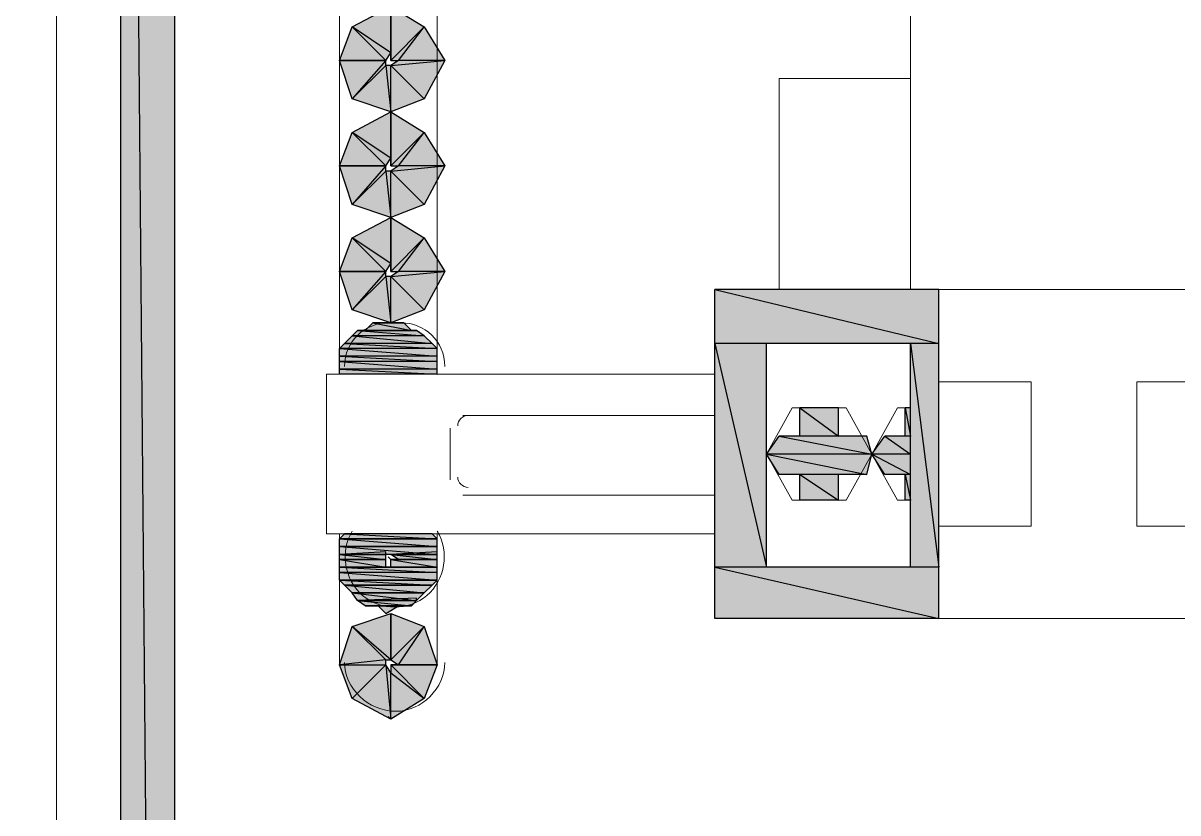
# Model space of a CAD drawing. Header units: millimetres. Extents: x 50 to 186, y -32 to 33.
# Drawn here: x 114.23 to 114.857, y -14.921 to -14.493 of the extents above; entities that cross this region are included whole.
import ezdxf

# ---------------------------------------------------------------- set-up
doc = ezdxf.new("R2010")
doc.units = ezdxf.units.MM
doc.layers.add('Prumada Eletrica', color=40, linetype='Continuous', lineweight=30)

msp = doc.modelspace()

# ---------------------------------------------------------------- hatches: boundary and pattern name
at = {"layer": 'Prumada Eletrica', "true_color": 0x000007}
h = msp.add_hatch(color=7, dxfattribs=at)
h.paths.add_polyline_path([(114.31228, -13.39693), (114.28295, -13.39693), (114.31228, -16.73937)])
h.paths.add_polyline_path([(114.28295, -13.39693), (114.31228, -16.73937), (114.28295, -16.73937)])
h = msp.add_hatch(color=7, dxfattribs=at)
h.paths.add_polyline_path([(114.45894, -14.51294), (114.4338, -14.51294), (114.44777, -14.49478)])
h.paths.add_polyline_path([(114.4338, -14.51294), (114.44777, -14.49478), (114.42961, -14.51294)])
h.paths.add_polyline_path([(114.44777, -14.49478), (114.42961, -14.51294), (114.42961, -14.48361)])
h.paths.add_polyline_path([(114.42961, -14.51294), (114.42961, -14.48361), (114.42961, -14.50875)])
h.paths.add_polyline_path([(114.42961, -14.48361), (114.42961, -14.50875), (114.40866, -14.49478)])
h.paths.add_polyline_path([(114.42961, -14.50875), (114.40866, -14.49478), (114.42682, -14.51294)])
h.paths.add_polyline_path([(114.40866, -14.49478), (114.42682, -14.51294), (114.40167, -14.51294)])
h = msp.add_hatch(color=7, dxfattribs=at)
h.paths.add_polyline_path([(114.40167, -14.51294), (114.42682, -14.51294), (114.40866, -14.53389)])
h.paths.add_polyline_path([(114.42682, -14.51294), (114.40866, -14.53389), (114.42682, -14.51573)])
h.paths.add_polyline_path([(114.40866, -14.53389), (114.42682, -14.51573), (114.42961, -14.54087)])
h.paths.add_polyline_path([(114.42682, -14.51573), (114.42961, -14.54087), (114.42961, -14.51573)])
h.paths.add_polyline_path([(114.42961, -14.54087), (114.42961, -14.51573), (114.44777, -14.53389)])
h = msp.add_hatch(color=7, dxfattribs=at)
h.paths.add_polyline_path([(114.44777, -14.53389), (114.42961, -14.51573), (114.45894, -14.51294)])
h.paths.add_polyline_path([(114.42961, -14.51573), (114.45894, -14.51294), (114.4338, -14.51294)])
h = msp.add_hatch(color=7, dxfattribs=at)
h.paths.add_polyline_path([(114.45894, -14.5702), (114.4338, -14.5702), (114.44777, -14.55205)])
h.paths.add_polyline_path([(114.4338, -14.5702), (114.44777, -14.55205), (114.42961, -14.5702)])
h.paths.add_polyline_path([(114.44777, -14.55205), (114.42961, -14.5702), (114.42961, -14.54087)])
h.paths.add_polyline_path([(114.42961, -14.5702), (114.42961, -14.54087), (114.42961, -14.56601)])
h.paths.add_polyline_path([(114.42961, -14.54087), (114.42961, -14.56601), (114.40866, -14.55205)])
h.paths.add_polyline_path([(114.42961, -14.56601), (114.40866, -14.55205), (114.42682, -14.5702)])
h.paths.add_polyline_path([(114.40866, -14.55205), (114.42682, -14.5702), (114.40167, -14.5702)])
h = msp.add_hatch(color=7, dxfattribs=at)
h.paths.add_polyline_path([(114.40167, -14.5702), (114.42682, -14.5702), (114.40866, -14.59116)])
h.paths.add_polyline_path([(114.42682, -14.5702), (114.40866, -14.59116), (114.42682, -14.573)])
h.paths.add_polyline_path([(114.40866, -14.59116), (114.42682, -14.573), (114.42961, -14.59814)])
h.paths.add_polyline_path([(114.42682, -14.573), (114.42961, -14.59814), (114.42961, -14.573)])
h.paths.add_polyline_path([(114.42961, -14.59814), (114.42961, -14.573), (114.44777, -14.59116)])
h = msp.add_hatch(color=7, dxfattribs=at)
h.paths.add_polyline_path([(114.44777, -14.59116), (114.42961, -14.573), (114.45894, -14.5702)])
h.paths.add_polyline_path([(114.42961, -14.573), (114.45894, -14.5702), (114.4338, -14.5702)])
h = msp.add_hatch(color=7, dxfattribs=at)
h.paths.add_polyline_path([(114.45894, -14.62747), (114.4338, -14.62747), (114.44777, -14.60931)])
h.paths.add_polyline_path([(114.4338, -14.62747), (114.44777, -14.60931), (114.42961, -14.62747)])
h.paths.add_polyline_path([(114.44777, -14.60931), (114.42961, -14.62747), (114.42961, -14.59814)])
h.paths.add_polyline_path([(114.42961, -14.62747), (114.42961, -14.59814), (114.42961, -14.62328)])
h.paths.add_polyline_path([(114.42961, -14.59814), (114.42961, -14.62328), (114.40866, -14.60931)])
h.paths.add_polyline_path([(114.42961, -14.62328), (114.40866, -14.60931), (114.42682, -14.62747)])
h.paths.add_polyline_path([(114.40866, -14.60931), (114.42682, -14.62747), (114.40167, -14.62747)])
h = msp.add_hatch(color=7, dxfattribs=at)
h.paths.add_polyline_path([(114.40167, -14.62747), (114.42682, -14.62747), (114.40866, -14.64842)])
h.paths.add_polyline_path([(114.42682, -14.62747), (114.40866, -14.64842), (114.42682, -14.63027)])
h.paths.add_polyline_path([(114.40866, -14.64842), (114.42682, -14.63027), (114.42961, -14.65541)])
h.paths.add_polyline_path([(114.42682, -14.63027), (114.42961, -14.65541), (114.42961, -14.63027)])
h.paths.add_polyline_path([(114.42961, -14.65541), (114.42961, -14.63027), (114.44777, -14.64842)])
h = msp.add_hatch(color=7, dxfattribs=at)
h.paths.add_polyline_path([(114.44777, -14.64842), (114.42961, -14.63027), (114.45894, -14.62747)])
h.paths.add_polyline_path([(114.42961, -14.63027), (114.45894, -14.62747), (114.4338, -14.62747)])
h = msp.add_hatch(color=7, dxfattribs=at)
h.paths.add_polyline_path([(114.72712, -14.63725), (114.6056, -14.63725), (114.72712, -14.66658)])
h.paths.add_polyline_path([(114.6056, -14.63725), (114.72712, -14.66658), (114.6056, -14.66658)])
h = msp.add_hatch(color=7, dxfattribs=at)
h.paths.add_polyline_path([(114.43659, -14.65541), (114.41983, -14.65541), (114.44078, -14.6596)])
h.paths.add_polyline_path([(114.41983, -14.65541), (114.44078, -14.6596), (114.41564, -14.6596)])
h = msp.add_hatch(color=7, dxfattribs=at)
h.paths.add_polyline_path([(114.44777, -14.66239), (114.40866, -14.66239), (114.45196, -14.66658)])
h.paths.add_polyline_path([(114.40866, -14.66239), (114.45196, -14.66658), (114.40447, -14.66658)])
h = msp.add_hatch(color=7, dxfattribs=at)
h.paths.add_polyline_path([(114.44358, -14.6596), (114.41145, -14.6596), (114.44777, -14.66239)])
h.paths.add_polyline_path([(114.41145, -14.6596), (114.44777, -14.66239), (114.40866, -14.66239)])
h = msp.add_hatch(color=7, dxfattribs=at)
h.paths.add_polyline_path([(114.45196, -14.66658), (114.40447, -14.66658), (114.45475, -14.66937)])
h.paths.add_polyline_path([(114.40447, -14.66658), (114.45475, -14.66937), (114.40167, -14.66937)])
h = msp.add_hatch(color=7, dxfattribs=at)
h.paths.add_polyline_path([(114.63354, -14.66658), (114.6056, -14.66658), (114.63354, -14.7881)])
h.paths.add_polyline_path([(114.6056, -14.66658), (114.63354, -14.7881), (114.6056, -14.7881)])
h = msp.add_hatch(color=7, dxfattribs=at)
h.paths.add_polyline_path([(114.72712, -14.66658), (114.71175, -14.66658), (114.72712, -14.7881)])
h.paths.add_polyline_path([(114.71175, -14.66658), (114.72712, -14.7881), (114.71175, -14.7881)])
h = msp.add_hatch(color=7, dxfattribs=at)
h.paths.add_polyline_path([(114.45475, -14.66937), (114.40167, -14.66937), (114.45475, -14.67356)])
h.paths.add_polyline_path([(114.40167, -14.66937), (114.45475, -14.67356), (114.40167, -14.67356)])
h = msp.add_hatch(color=7, dxfattribs=at)
h.paths.add_polyline_path([(114.45475, -14.67356), (114.40167, -14.67356), (114.45475, -14.67636)])
h.paths.add_polyline_path([(114.40167, -14.67356), (114.45475, -14.67636), (114.40167, -14.67636)])
h = msp.add_hatch(color=7, dxfattribs=at)
h.paths.add_polyline_path([(114.45475, -14.67636), (114.40167, -14.67636), (114.45475, -14.68055)])
h.paths.add_polyline_path([(114.40167, -14.67636), (114.45475, -14.68055), (114.40167, -14.68055)])
h = msp.add_hatch(color=7, dxfattribs=at)
h.paths.add_polyline_path([(114.45475, -14.68055), (114.40167, -14.68055), (114.45475, -14.68334)])
h.paths.add_polyline_path([(114.40167, -14.68055), (114.45475, -14.68334), (114.40167, -14.68334)])
h = msp.add_hatch(color=7, dxfattribs=at)
h.paths.add_polyline_path([(114.67265, -14.7015), (114.65169, -14.7015), (114.67265, -14.71686)])
h.paths.add_polyline_path([(114.65169, -14.7015), (114.67265, -14.71686), (114.65169, -14.71686)])
h = msp.add_hatch(color=7, dxfattribs=at)
h.paths.add_polyline_path([(114.71175, -14.7015), (114.70896, -14.7015), (114.71175, -14.71686)])
h.paths.add_polyline_path([(114.70896, -14.7015), (114.71175, -14.71686), (114.70896, -14.71686)])
h = msp.add_hatch(color=7, dxfattribs=at)
h.paths.add_polyline_path([(114.68801, -14.71686), (114.64052, -14.71686), (114.6908, -14.72664)])
h.paths.add_polyline_path([(114.64052, -14.71686), (114.6908, -14.72664), (114.63354, -14.72664)])
h = msp.add_hatch(color=7, dxfattribs=at)
h.paths.add_polyline_path([(114.71175, -14.71686), (114.69779, -14.71686), (114.71175, -14.72664)])
h.paths.add_polyline_path([(114.69779, -14.71686), (114.71175, -14.72664), (114.6908, -14.72664)])
h = msp.add_hatch(color=7, dxfattribs=at)
h.paths.add_polyline_path([(114.6908, -14.72664), (114.63354, -14.72664), (114.68801, -14.73782)])
h.paths.add_polyline_path([(114.63354, -14.72664), (114.68801, -14.73782), (114.64052, -14.73782)])
h = msp.add_hatch(color=7, dxfattribs=at)
h.paths.add_polyline_path([(114.71175, -14.72664), (114.6908, -14.72664), (114.71175, -14.73782)])
h.paths.add_polyline_path([(114.6908, -14.72664), (114.71175, -14.73782), (114.69779, -14.73782)])
h = msp.add_hatch(color=7, dxfattribs=at)
h.paths.add_polyline_path([(114.67265, -14.73782), (114.65169, -14.73782), (114.67265, -14.75178)])
h.paths.add_polyline_path([(114.65169, -14.73782), (114.67265, -14.75178), (114.65169, -14.75178)])
h = msp.add_hatch(color=7, dxfattribs=at)
h.paths.add_polyline_path([(114.71175, -14.73782), (114.70896, -14.73782), (114.71175, -14.75178)])
h.paths.add_polyline_path([(114.70896, -14.73782), (114.71175, -14.75178), (114.70896, -14.75178)])
h = msp.add_hatch(color=7, dxfattribs=at)
h.paths.add_polyline_path([(114.45196, -14.76994), (114.40447, -14.76994), (114.45475, -14.77273)])
h.paths.add_polyline_path([(114.40447, -14.76994), (114.45475, -14.77273), (114.40167, -14.77273)])
h.paths.add_polyline_path([(114.45475, -14.77273), (114.40167, -14.77273)])
h.paths.add_polyline_path([(114.40167, -14.77273), (114.45475, -14.77273)])
h = msp.add_hatch(color=7, dxfattribs=at)
h.paths.add_polyline_path([(114.45475, -14.77273), (114.40167, -14.77273), (114.45475, -14.77692)])
h.paths.add_polyline_path([(114.40167, -14.77273), (114.45475, -14.77692), (114.40167, -14.77692)])
h.paths.add_polyline_path([(114.45475, -14.77692), (114.40167, -14.77692)])
h.paths.add_polyline_path([(114.40167, -14.77692), (114.45475, -14.77692)])
h = msp.add_hatch(color=7, dxfattribs=at)
h.paths.add_polyline_path([(114.45475, -14.77692), (114.40167, -14.77692), (114.45475, -14.78111)])
h.paths.add_polyline_path([(114.40167, -14.77692), (114.45475, -14.78111), (114.40167, -14.78111)])
h = msp.add_hatch(color=7, dxfattribs=at)
h.paths.add_polyline_path([(114.40167, -14.78111), (114.42682, -14.78111), (114.42682, -14.77972)])
h.paths.add_polyline_path([(114.42682, -14.78111), (114.42682, -14.77972), (114.40167, -14.78111)])
h = msp.add_hatch(color=7, dxfattribs=at)
h.paths.add_polyline_path([(114.40167, -14.78111), (114.42682, -14.78111), (114.42682, -14.77972)])
h.paths.add_polyline_path([(114.42682, -14.78111), (114.42682, -14.77972), (114.40167, -14.78111)])
h = msp.add_hatch(color=7, dxfattribs=at)
h.paths.add_polyline_path([(114.40167, -14.78111), (114.42682, -14.78111), (114.42682, -14.77972)])
h.paths.add_polyline_path([(114.42682, -14.78111), (114.42682, -14.77972), (114.40167, -14.78111)])
h = msp.add_hatch(color=7, dxfattribs=at)
h.paths.add_polyline_path([(114.40167, -14.78111), (114.42682, -14.78111), (114.42682, -14.77972)])
h.paths.add_polyline_path([(114.42682, -14.78111), (114.42682, -14.77972), (114.40167, -14.78111)])
h = msp.add_hatch(color=7, dxfattribs=at)
h.paths.add_polyline_path([(114.40167, -14.78111), (114.42682, -14.78111), (114.42682, -14.77972)])
h.paths.add_polyline_path([(114.42682, -14.78111), (114.42682, -14.77972), (114.40167, -14.78111)])
h = msp.add_hatch(color=7, dxfattribs=at)
h.paths.add_polyline_path([(114.40167, -14.78111), (114.42682, -14.78111), (114.42682, -14.77972)])
h.paths.add_polyline_path([(114.42682, -14.78111), (114.42682, -14.77972), (114.40167, -14.78111)])
h.paths.add_polyline_path([(114.42682, -14.78111), (114.40167, -14.78111)])
h.paths.add_polyline_path([(114.40167, -14.78111), (114.42682, -14.78111), (114.42682, -14.77972)])
h = msp.add_hatch(color=7, dxfattribs=at)
h.paths.add_polyline_path([(114.40167, -14.78111), (114.42682, -14.78111), (114.42682, -14.77972)])
h.paths.add_polyline_path([(114.42682, -14.78111), (114.42682, -14.77972), (114.40167, -14.78111)])
h = msp.add_hatch(color=7, dxfattribs=at)
h.paths.add_polyline_path([(114.42682, -14.78111), (114.40167, -14.78111), (114.42682, -14.78391)])
h.paths.add_polyline_path([(114.40167, -14.78111), (114.42682, -14.78391), (114.40167, -14.78391)])
h = msp.add_hatch(color=7, dxfattribs=at)
h.paths.add_polyline_path([(114.42961, -14.78111), (114.45475, -14.78111), (114.45475, -14.77972)])
h.paths.add_polyline_path([(114.45475, -14.78111), (114.45475, -14.77972), (114.42961, -14.78111)])
h = msp.add_hatch(color=7, dxfattribs=at)
h.paths.add_polyline_path([(114.42961, -14.78111), (114.45475, -14.78111), (114.45475, -14.77972)])
h.paths.add_polyline_path([(114.45475, -14.78111), (114.45475, -14.77972), (114.42961, -14.78111)])
h = msp.add_hatch(color=7, dxfattribs=at)
h.paths.add_polyline_path([(114.42961, -14.78111), (114.45475, -14.78111), (114.45475, -14.77972)])
h.paths.add_polyline_path([(114.45475, -14.78111), (114.45475, -14.77972), (114.42961, -14.78111)])
h = msp.add_hatch(color=7, dxfattribs=at)
h.paths.add_polyline_path([(114.42961, -14.78111), (114.45475, -14.78111), (114.45475, -14.77972)])
h.paths.add_polyline_path([(114.45475, -14.78111), (114.45475, -14.77972), (114.42961, -14.78111)])
h = msp.add_hatch(color=7, dxfattribs=at)
h.paths.add_polyline_path([(114.42961, -14.78111), (114.45475, -14.78111), (114.45475, -14.77972)])
h.paths.add_polyline_path([(114.45475, -14.78111), (114.45475, -14.77972), (114.42961, -14.78111)])
h = msp.add_hatch(color=7, dxfattribs=at)
h.paths.add_polyline_path([(114.42961, -14.78111), (114.45475, -14.78111), (114.45475, -14.77972)])
h.paths.add_polyline_path([(114.45475, -14.78111), (114.45475, -14.77972), (114.42961, -14.78111)])
h = msp.add_hatch(color=7, dxfattribs=at)
h.paths.add_polyline_path([(114.42961, -14.78111), (114.45475, -14.78111), (114.45475, -14.77972)])
h.paths.add_polyline_path([(114.45475, -14.78111), (114.45475, -14.77972), (114.42961, -14.78111)])
h = msp.add_hatch(color=7, dxfattribs=at)
h.paths.add_polyline_path([(114.45475, -14.78111), (114.42961, -14.78111), (114.45475, -14.78391)])
h.paths.add_polyline_path([(114.42961, -14.78111), (114.45475, -14.78391), (114.4338, -14.78391)])
h = msp.add_hatch(color=7, dxfattribs=at)
h.paths.add_polyline_path([(114.42682, -14.78391), (114.40167, -14.78391), (114.42682, -14.7881)])
h.paths.add_polyline_path([(114.40167, -14.78391), (114.42682, -14.7881), (114.40167, -14.7881)])
h = msp.add_hatch(color=7, dxfattribs=at)
h.paths.add_polyline_path([(114.45475, -14.78391), (114.42961, -14.78391), (114.45475, -14.7881)])
h.paths.add_polyline_path([(114.42961, -14.78391), (114.45475, -14.7881), (114.42961, -14.7881)])
h = msp.add_hatch(color=7, dxfattribs=at)
h.paths.add_polyline_path([(114.45475, -14.7881), (114.40167, -14.7881), (114.45475, -14.79089)])
h.paths.add_polyline_path([(114.40167, -14.7881), (114.45475, -14.79089), (114.40167, -14.79089)])
h = msp.add_hatch(color=7, dxfattribs=at)
h.paths.add_polyline_path([(114.45475, -14.79089), (114.40167, -14.79089), (114.45475, -14.79508)])
h.paths.add_polyline_path([(114.40167, -14.79089), (114.45475, -14.79508), (114.40167, -14.79508)])
h.paths.add_polyline_path([(114.45475, -14.79508), (114.40167, -14.79508)])
h.paths.add_polyline_path([(114.40167, -14.79508), (114.45475, -14.79508)])
h = msp.add_hatch(color=7, dxfattribs=at)
h.paths.add_polyline_path([(114.72712, -14.7881), (114.6056, -14.7881), (114.72712, -14.81603)])
h.paths.add_polyline_path([(114.6056, -14.7881), (114.72712, -14.81603), (114.6056, -14.81603)])
h = msp.add_hatch(color=7, dxfattribs=at)
h.paths.add_polyline_path([(114.45475, -14.79508), (114.40167, -14.79508), (114.45196, -14.79788)])
h.paths.add_polyline_path([(114.40167, -14.79508), (114.45196, -14.79788), (114.40447, -14.79788)])
h.paths.add_polyline_path([(114.45196, -14.79788), (114.40447, -14.79788)])
h.paths.add_polyline_path([(114.40447, -14.79788), (114.45196, -14.79788), (114.45056, -14.79788)])
h = msp.add_hatch(color=7, dxfattribs=at)
h.paths.add_polyline_path([(114.45196, -14.79788), (114.40447, -14.79788), (114.44777, -14.80207)])
h.paths.add_polyline_path([(114.40447, -14.79788), (114.44777, -14.80207), (114.40866, -14.80207)])
h.paths.add_polyline_path([(114.44777, -14.80207), (114.40866, -14.80207)])
h.paths.add_polyline_path([(114.40866, -14.80207), (114.44777, -14.80207)])
h = msp.add_hatch(color=7, dxfattribs=at)
h.paths.add_polyline_path([(114.44777, -14.80207), (114.40866, -14.80207), (114.44358, -14.80626)])
h.paths.add_polyline_path([(114.40866, -14.80207), (114.44358, -14.80626), (114.41145, -14.80626)])
h.paths.add_polyline_path([(114.44358, -14.80626), (114.41145, -14.80626)])
h.paths.add_polyline_path([(114.41145, -14.80626), (114.44358, -14.80626), (114.44358, -14.80486)])
h = msp.add_hatch(color=7, dxfattribs=at)
h.paths.add_polyline_path([(114.44358, -14.80626), (114.41145, -14.80626), (114.44078, -14.80905)])
h.paths.add_polyline_path([(114.41145, -14.80626), (114.44078, -14.80905), (114.41564, -14.80905)])
h = msp.add_hatch(color=7, dxfattribs=at)
h.paths.add_polyline_path([(114.43659, -14.80905), (114.41983, -14.80905), (114.4338, -14.80905)])
h.paths.add_polyline_path([(114.41983, -14.80905), (114.4338, -14.80905), (114.42263, -14.80905)])
h.paths.add_polyline_path([(114.4338, -14.80905), (114.42263, -14.80905), (114.42682, -14.81324)])
h = msp.add_hatch(color=7, dxfattribs=at)
h.paths.add_polyline_path([(114.42961, -14.81324), (114.42961, -14.83838), (114.40866, -14.82022)])
h.paths.add_polyline_path([(114.42961, -14.83838), (114.40866, -14.82022), (114.42682, -14.83838)])
h.paths.add_polyline_path([(114.40866, -14.82022), (114.42682, -14.83838), (114.40167, -14.84118)])
h.paths.add_polyline_path([(114.42682, -14.83838), (114.40167, -14.84118), (114.42682, -14.84118)])
h.paths.add_polyline_path([(114.40167, -14.84118), (114.42682, -14.84118), (114.40866, -14.85933)])
h = msp.add_hatch(color=7, dxfattribs=at)
h.paths.add_polyline_path([(114.45475, -14.84118), (114.4338, -14.84118), (114.44777, -14.82022)])
h.paths.add_polyline_path([(114.4338, -14.84118), (114.44777, -14.82022), (114.42961, -14.83838)])
h.paths.add_polyline_path([(114.44777, -14.82022), (114.42961, -14.83838), (114.42961, -14.81324)])
h = msp.add_hatch(color=7, dxfattribs=at)
h.paths.add_polyline_path([(114.40866, -14.85933), (114.42682, -14.84118), (114.42961, -14.87051)])
h.paths.add_polyline_path([(114.42682, -14.84118), (114.42961, -14.87051), (114.42961, -14.84537)])
h.paths.add_polyline_path([(114.42961, -14.87051), (114.42961, -14.84537), (114.44777, -14.85933)])
h.paths.add_polyline_path([(114.42961, -14.84537), (114.44777, -14.85933), (114.42961, -14.84118)])
h.paths.add_polyline_path([(114.44777, -14.85933), (114.42961, -14.84118), (114.45475, -14.84118)])
h.paths.add_polyline_path([(114.42961, -14.84118), (114.45475, -14.84118), (114.4338, -14.84118)])

# ---------------------------------------------------------------- linework, layer by layer
at = {"layer": 'Prumada Eletrica', "color": 7, "linetype": 'Continuous', "lineweight": 20, "true_color": 0x000007}
for points in [[(112.39174, -13.03237), (114.24803, -13.03237), (114.24803, -16.73937), (112.39174, -16.73937)], [(114.24803, -13.03237), (116.10013, -13.03237), (116.10013, -16.73937), (114.24803, -16.73937)], [(115.17408, -14.63725), (115.74536, -14.63725), (115.74536, -14.81603), (114.6056, -14.81603), (114.6056, -14.63725)], [(114.72712, -14.76575), (114.7774, -14.76575), (114.7774, -14.68753), (114.72712, -14.68753)], [(114.83467, -14.76575), (114.88356, -14.76575), (114.88356, -14.68753), (114.83467, -14.68753)], [(114.6475, -14.7015), (114.63354, -14.72664), (114.6475, -14.75178), (114.67684, -14.75178), (114.6908, -14.72664), (114.67684, -14.7015)]]:
    msp.add_lwpolyline(points, close=True, dxfattribs=at)
for points in [[(114.31228, -16.73937), (114.31228, -13.18183), (114.31228, -13.18183)], [(114.24803, -13.26144), (114.24803, -16.73937), (112.39174, -16.73937), (112.39174, -13.26144)], [(116.10013, -13.26144), (116.10013, -16.73937), (114.24803, -16.73937), (114.24803, -13.26144)], [(114.28295, -13.39693), (114.28295, -16.73937), (114.31228, -16.73937), (114.26898, -16.73937)], [(114.40167, -14.68334), (114.40167, -13.77545), (114.40167, -13.77545)], [(114.45475, -13.77545), (114.45475, -14.68334), (114.45475, -14.68334)], [(114.71175, -14.63725), (114.71175, -14.29085), (114.71175, -14.29085)], [(114.64052, -14.63725), (114.64052, -14.52271), (114.71175, -14.52271)], [(114.72712, -14.63725), (114.72712, -14.81603), (114.72712, -14.81603)], [(114.4338, -14.65541), (114.42961, -14.65541), (114.42682, -14.65541)], [(114.71175, -14.66658), (114.63354, -14.66658), (114.63354, -14.7881), (114.71175, -14.7881)], [(114.71175, -14.66658), (114.71175, -14.7881), (114.71175, -14.7881)], [(114.40167, -14.68055), (114.40167, -14.68334), (114.40167, -14.68334)], [(114.45475, -14.68334), (114.45475, -14.68055), (114.45475, -14.68055)], [(114.6056, -14.68334), (114.39469, -14.68334), (114.39469, -14.76994), (114.6056, -14.76994)], [(114.39469, -14.68334), (114.49805, -14.68334), (114.49805, -14.68334)], [(114.46872, -14.70569), (114.6056, -14.70569), (114.6056, -14.70569)], [(114.65169, -14.7015), (114.65169, -14.71686), (114.65169, -14.71686)], [(114.67265, -14.7015), (114.67265, -14.71686), (114.67265, -14.71686)], [(114.71175, -14.7015), (114.70477, -14.7015), (114.6908, -14.72664), (114.70477, -14.75178), (114.71175, -14.75178)], [(114.70477, -14.7015), (114.70896, -14.7015), (114.70896, -14.71686)], [(114.46173, -14.74061), (114.46173, -14.71267), (114.46173, -14.71267)], [(114.64052, -14.71686), (114.65169, -14.71686), (114.65169, -14.71686)], [(114.67265, -14.71686), (114.68801, -14.71686), (114.68801, -14.71686)], [(114.69779, -14.71686), (114.70896, -14.71686), (114.70896, -14.71686)], [(114.64052, -14.73782), (114.65169, -14.73782), (114.65169, -14.73782)], [(114.65169, -14.73782), (114.65169, -14.75178), (114.65169, -14.75178)], [(114.67265, -14.73782), (114.67265, -14.75178), (114.67265, -14.75178)], [(114.67265, -14.73782), (114.68801, -14.73782), (114.68801, -14.73782)], [(114.69779, -14.73782), (114.70896, -14.73782), (114.70896, -14.73782)], [(114.70896, -14.73782), (114.70896, -14.75178), (114.70896, -14.75178)], [(114.6056, -14.74899), (114.46872, -14.74899), (114.46872, -14.74899)], [(114.40167, -14.84118), (114.40167, -14.76994), (114.40167, -14.76994)], [(114.45475, -14.76994), (114.45475, -14.84118), (114.45475, -14.84118)], [(114.42961, -14.78391), (114.42821, -14.78251), (114.42821, -14.78251)], [(114.42961, -14.87051), (114.42821, -14.86911), (114.42821, -14.86911)]]:
    msp.add_lwpolyline(points, dxfattribs=at)
at = {"layer": 'Prumada Eletrica', "color": 7, "linetype": 'Continuous', "lineweight": -2, "true_color": 0x000007}
for points in [[(114.31228, -13.39693), (114.28295, -13.39693), (114.31228, -16.73937)], [(114.28295, -13.39693), (114.31228, -16.73937), (114.28295, -16.73937)], [(114.42961, -14.48361), (114.42961, -14.50875), (114.40866, -14.49478)], [(114.44777, -14.49478), (114.42961, -14.51294), (114.42961, -14.48361)], [(114.42961, -14.51294), (114.42961, -14.48361), (114.42961, -14.50875)], [(114.40866, -14.49478), (114.42682, -14.51294), (114.40167, -14.51294)], [(114.42961, -14.50875), (114.40866, -14.49478), (114.42682, -14.51294)], [(114.4338, -14.51294), (114.44777, -14.49478), (114.42961, -14.51294)], [(114.45894, -14.51294), (114.4338, -14.51294), (114.44777, -14.49478)], [(114.40167, -14.51294), (114.42682, -14.51294), (114.40866, -14.53389)], [(114.42682, -14.51294), (114.40866, -14.53389), (114.42682, -14.51573)], [(114.40866, -14.53389), (114.42682, -14.51573), (114.42961, -14.54087)], [(114.42682, -14.51573), (114.42961, -14.54087), (114.42961, -14.51573)], [(114.44777, -14.53389), (114.42961, -14.51573), (114.45894, -14.51294)], [(114.42961, -14.51573), (114.45894, -14.51294), (114.4338, -14.51294)], [(114.42961, -14.54087), (114.42961, -14.51573), (114.44777, -14.53389)], [(114.42961, -14.54087), (114.42961, -14.56601), (114.40866, -14.55205)], [(114.44777, -14.55205), (114.42961, -14.5702), (114.42961, -14.54087)], [(114.42961, -14.5702), (114.42961, -14.54087), (114.42961, -14.56601)], [(114.40866, -14.55205), (114.42682, -14.5702), (114.40167, -14.5702)], [(114.42961, -14.56601), (114.40866, -14.55205), (114.42682, -14.5702)], [(114.4338, -14.5702), (114.44777, -14.55205), (114.42961, -14.5702)], [(114.45894, -14.5702), (114.4338, -14.5702), (114.44777, -14.55205)], [(114.40167, -14.5702), (114.42682, -14.5702), (114.40866, -14.59116)], [(114.42682, -14.5702), (114.40866, -14.59116), (114.42682, -14.573)], [(114.40866, -14.59116), (114.42682, -14.573), (114.42961, -14.59814)], [(114.42682, -14.573), (114.42961, -14.59814), (114.42961, -14.573)], [(114.44777, -14.59116), (114.42961, -14.573), (114.45894, -14.5702)], [(114.42961, -14.573), (114.45894, -14.5702), (114.4338, -14.5702)], [(114.42961, -14.59814), (114.42961, -14.573), (114.44777, -14.59116)], [(114.42961, -14.59814), (114.42961, -14.62328), (114.40866, -14.60931)], [(114.44777, -14.60931), (114.42961, -14.62747), (114.42961, -14.59814)], [(114.42961, -14.62747), (114.42961, -14.59814), (114.42961, -14.62328)], [(114.40866, -14.60931), (114.42682, -14.62747), (114.40167, -14.62747)], [(114.42961, -14.62328), (114.40866, -14.60931), (114.42682, -14.62747)], [(114.4338, -14.62747), (114.44777, -14.60931), (114.42961, -14.62747)], [(114.45894, -14.62747), (114.4338, -14.62747), (114.44777, -14.60931)], [(114.40167, -14.62747), (114.42682, -14.62747), (114.40866, -14.64842)], [(114.42682, -14.62747), (114.40866, -14.64842), (114.42682, -14.63027)], [(114.40866, -14.64842), (114.42682, -14.63027), (114.42961, -14.65541)], [(114.42682, -14.63027), (114.42961, -14.65541), (114.42961, -14.63027)], [(114.44777, -14.64842), (114.42961, -14.63027), (114.45894, -14.62747)], [(114.42961, -14.63027), (114.45894, -14.62747), (114.4338, -14.62747)], [(114.42961, -14.65541), (114.42961, -14.63027), (114.44777, -14.64842)], [(114.72712, -14.63725), (114.6056, -14.63725), (114.72712, -14.66658)], [(114.6056, -14.63725), (114.72712, -14.66658), (114.6056, -14.66658)], [(114.41983, -14.65541), (114.44078, -14.6596), (114.41564, -14.6596)], [(114.42682, -14.65541), (114.43659, -14.65541), (114.41983, -14.65541)], [(114.43659, -14.65541), (114.41983, -14.65541), (114.44078, -14.6596)], [(114.4338, -14.65541), (114.42682, -14.65541), (114.43659, -14.65541)], [(114.40866, -14.66239), (114.45196, -14.66658), (114.40447, -14.66658)], [(114.41145, -14.6596), (114.44777, -14.66239), (114.40866, -14.66239)], [(114.44777, -14.66239), (114.40866, -14.66239), (114.45196, -14.66658)], [(114.41564, -14.6596), (114.44358, -14.6596), (114.41145, -14.6596)], [(114.44358, -14.6596), (114.41145, -14.6596), (114.44777, -14.66239)], [(114.44078, -14.6596), (114.41564, -14.6596), (114.44358, -14.6596)], [(114.40447, -14.66658), (114.45475, -14.66937), (114.40167, -14.66937)], [(114.45196, -14.66658), (114.40447, -14.66658), (114.45475, -14.66937)], [(114.63354, -14.66658), (114.6056, -14.66658), (114.63354, -14.7881)], [(114.6056, -14.66658), (114.63354, -14.7881), (114.6056, -14.7881)], [(114.72712, -14.66658), (114.71175, -14.66658), (114.72712, -14.7881)], [(114.71175, -14.66658), (114.72712, -14.7881), (114.71175, -14.7881)], [(114.45475, -14.66937), (114.40167, -14.66937), (114.45475, -14.67356)], [(114.40167, -14.66937), (114.45475, -14.67356), (114.40167, -14.67356)], [(114.45475, -14.67356), (114.40167, -14.67356), (114.45475, -14.67636)], [(114.40167, -14.67356), (114.45475, -14.67636), (114.40167, -14.67636)], [(114.45475, -14.67636), (114.40167, -14.67636), (114.45475, -14.68055)], [(114.40167, -14.67636), (114.45475, -14.68055), (114.40167, -14.68055)], [(114.45475, -14.68055), (114.40167, -14.68055), (114.45475, -14.68334)], [(114.40167, -14.68055), (114.45475, -14.68334), (114.40167, -14.68334)], [(114.67265, -14.7015), (114.65169, -14.7015), (114.67265, -14.71686)], [(114.65169, -14.7015), (114.67265, -14.71686), (114.65169, -14.71686)], [(114.71175, -14.7015), (114.70896, -14.7015), (114.71175, -14.71686)], [(114.70896, -14.7015), (114.71175, -14.71686), (114.70896, -14.71686)], [(114.64052, -14.71686), (114.6908, -14.72664), (114.63354, -14.72664)], [(114.68801, -14.71686), (114.64052, -14.71686), (114.6908, -14.72664)], [(114.69779, -14.71686), (114.71175, -14.72664), (114.6908, -14.72664)], [(114.71175, -14.71686), (114.69779, -14.71686), (114.71175, -14.72664)], [(114.6908, -14.72664), (114.63354, -14.72664), (114.68801, -14.73782)], [(114.63354, -14.72664), (114.68801, -14.73782), (114.64052, -14.73782)], [(114.71175, -14.72664), (114.6908, -14.72664), (114.71175, -14.73782)], [(114.6908, -14.72664), (114.71175, -14.73782), (114.69779, -14.73782)], [(114.67265, -14.73782), (114.65169, -14.73782), (114.67265, -14.75178)], [(114.65169, -14.73782), (114.67265, -14.75178), (114.65169, -14.75178)], [(114.71175, -14.73782), (114.70896, -14.73782), (114.71175, -14.75178)], [(114.70896, -14.73782), (114.71175, -14.75178), (114.70896, -14.75178)], [(114.40447, -14.76994), (114.45475, -14.77273), (114.40167, -14.77273)], [(114.45475, -14.77273), (114.40167, -14.77273)], [(114.40167, -14.77273), (114.45475, -14.77273), (114.45475, -14.77273)], [(114.45475, -14.77273), (114.40167, -14.77273), (114.45475, -14.77692)], [(114.40167, -14.77273), (114.45475, -14.77692), (114.40167, -14.77692)], [(114.45196, -14.76994), (114.40447, -14.76994), (114.45475, -14.77273)], [(114.45475, -14.77692), (114.40167, -14.77692)], [(114.40167, -14.77692), (114.45475, -14.77692), (114.45475, -14.77692)], [(114.45475, -14.77692), (114.40167, -14.77692), (114.45475, -14.78111)], [(114.40167, -14.77692), (114.45475, -14.78111), (114.40167, -14.78111)], [(114.40167, -14.78111), (114.42682, -14.78111), (114.42682, -14.77972)], [(114.42682, -14.78111), (114.42682, -14.77972), (114.40167, -14.78111)], [(114.40167, -14.78111), (114.42682, -14.78111), (114.42682, -14.77972)], [(114.42682, -14.78111), (114.42682, -14.77972), (114.40167, -14.78111)], [(114.40167, -14.78111), (114.42682, -14.78111), (114.42682, -14.77972)], [(114.42682, -14.78111), (114.42682, -14.77972), (114.40167, -14.78111)], [(114.40167, -14.78111), (114.42682, -14.78111), (114.42682, -14.77972)], [(114.42682, -14.78111), (114.42682, -14.77972), (114.40167, -14.78111)], [(114.40167, -14.78111), (114.42682, -14.78111), (114.42682, -14.77972)], [(114.42682, -14.78111), (114.42682, -14.77972), (114.40167, -14.78111)], [(114.40167, -14.78111), (114.42682, -14.78111), (114.42682, -14.77972)], [(114.42682, -14.78111), (114.42682, -14.77972), (114.40167, -14.78111)], [(114.40167, -14.78111), (114.42682, -14.78111), (114.42682, -14.77972)], [(114.40167, -14.78111), (114.42682, -14.78111), (114.42682, -14.77972)], [(114.42682, -14.78111), (114.42682, -14.77972), (114.40167, -14.78111)], [(114.42682, -14.78111), (114.40167, -14.78111)], [(114.42682, -14.78111), (114.40167, -14.78111), (114.42682, -14.78391)], [(114.40167, -14.78111), (114.42682, -14.78391), (114.40167, -14.78391)], [(114.42961, -14.78111), (114.45475, -14.78111), (114.45475, -14.77972)], [(114.45475, -14.78111), (114.45475, -14.77972), (114.42961, -14.78111)], [(114.42961, -14.78111), (114.45475, -14.78111), (114.45475, -14.77972)], [(114.45475, -14.78111), (114.45475, -14.77972), (114.42961, -14.78111)], [(114.42961, -14.78111), (114.45475, -14.78111), (114.45475, -14.77972)], [(114.45475, -14.78111), (114.45475, -14.77972), (114.42961, -14.78111)], [(114.42961, -14.78111), (114.45475, -14.78111), (114.45475, -14.77972)], [(114.45475, -14.78111), (114.45475, -14.77972), (114.42961, -14.78111)], [(114.42961, -14.78111), (114.45475, -14.78111), (114.45475, -14.77972)], [(114.45475, -14.78111), (114.45475, -14.77972), (114.42961, -14.78111)], [(114.42961, -14.78111), (114.45475, -14.78111), (114.45475, -14.77972)], [(114.45475, -14.78111), (114.45475, -14.77972), (114.42961, -14.78111)], [(114.42961, -14.78111), (114.45475, -14.78111), (114.45475, -14.77972)], [(114.45475, -14.78111), (114.45475, -14.77972), (114.42961, -14.78111)], [(114.45475, -14.78111), (114.42961, -14.78111), (114.45475, -14.78391)], [(114.42961, -14.78111), (114.45475, -14.78391), (114.4338, -14.78391)], [(114.40167, -14.78391), (114.42682, -14.78391), (114.42682, -14.78391)], [(114.42682, -14.78391), (114.42682, -14.78391), (114.40167, -14.78391)], [(114.42682, -14.78391), (114.40167, -14.78391)], [(114.40167, -14.78391), (114.42682, -14.78391), (114.42682, -14.78391)], [(114.40167, -14.78391), (114.42682, -14.78391), (114.42682, -14.78391)], [(114.42682, -14.78391), (114.42682, -14.78391), (114.40167, -14.78391)], [(114.40167, -14.78391), (114.42682, -14.78391), (114.42682, -14.78391)], [(114.42682, -14.78391), (114.42682, -14.78391), (114.40167, -14.78391)], [(114.40167, -14.78391), (114.42682, -14.78391), (114.42682, -14.78391)], [(114.42682, -14.78391), (114.42682, -14.78391), (114.40167, -14.78391)], [(114.40167, -14.78391), (114.42682, -14.78391), (114.42682, -14.78391)], [(114.42682, -14.78391), (114.42682, -14.78391), (114.40167, -14.78391)], [(114.40167, -14.78391), (114.42682, -14.78391), (114.42682, -14.78391)], [(114.42682, -14.78391), (114.42682, -14.78391), (114.40167, -14.78391)], [(114.42682, -14.78391), (114.40167, -14.78391), (114.42682, -14.7881)], [(114.40167, -14.78391), (114.42682, -14.7881), (114.40167, -14.7881)], [(114.4338, -14.78391), (114.45475, -14.78391), (114.42961, -14.78391)], [(114.42961, -14.78391), (114.45475, -14.78391), (114.45475, -14.78391)], [(114.45475, -14.78391), (114.45475, -14.78391), (114.42961, -14.78391)], [(114.42961, -14.78391), (114.45475, -14.78391), (114.45475, -14.78391)], [(114.45475, -14.78391), (114.45475, -14.78391), (114.42961, -14.78391)], [(114.45475, -14.78391), (114.42961, -14.78391)], [(114.42961, -14.78391), (114.45475, -14.78391), (114.45475, -14.78391)], [(114.42961, -14.78391), (114.45475, -14.78391), (114.45475, -14.78391)], [(114.45475, -14.78391), (114.45475, -14.78391), (114.42961, -14.78391)], [(114.42961, -14.78391), (114.45475, -14.78391), (114.45475, -14.78391)], [(114.45475, -14.78391), (114.45475, -14.78391), (114.42961, -14.78391)], [(114.42961, -14.78391), (114.45475, -14.78391), (114.45475, -14.78391)], [(114.45475, -14.78391), (114.45475, -14.78391), (114.42961, -14.78391)], [(114.45475, -14.78391), (114.42961, -14.78391), (114.45475, -14.7881)], [(114.42961, -14.78391), (114.45475, -14.7881), (114.42961, -14.7881)], [(114.45475, -14.78391), (114.4338, -14.78391)], [(114.40167, -14.7881), (114.42682, -14.7881), (114.42682, -14.7881)], [(114.42682, -14.7881), (114.42682, -14.7881), (114.40167, -14.7881)], [(114.40167, -14.7881), (114.45475, -14.7881), (114.45475, -14.7881)], [(114.45475, -14.7881), (114.45475, -14.7881), (114.40167, -14.7881)], [(114.45475, -14.7881), (114.40167, -14.7881), (114.45475, -14.79089)], [(114.40167, -14.7881), (114.45475, -14.79089), (114.40167, -14.79089)], [(114.45475, -14.79089), (114.40167, -14.79089), (114.45475, -14.79508)], [(114.40167, -14.79089), (114.45475, -14.79508), (114.40167, -14.79508)], [(114.42961, -14.7881), (114.45475, -14.7881), (114.45475, -14.7881)], [(114.45475, -14.7881), (114.45475, -14.7881), (114.42961, -14.7881)], [(114.72712, -14.7881), (114.6056, -14.7881), (114.72712, -14.81603)], [(114.6056, -14.7881), (114.72712, -14.81603), (114.6056, -14.81603)], [(114.45475, -14.79508), (114.40167, -14.79508)], [(114.40167, -14.79508), (114.45475, -14.79508), (114.45475, -14.79508)], [(114.45475, -14.79508), (114.40167, -14.79508), (114.45196, -14.79788)], [(114.40167, -14.79508), (114.45196, -14.79788), (114.40447, -14.79788)], [(114.45196, -14.79788), (114.40447, -14.79788)], [(114.40447, -14.79788), (114.45196, -14.79788), (114.45056, -14.79788)], [(114.45196, -14.79788), (114.40447, -14.79788), (114.44777, -14.80207)], [(114.40447, -14.79788), (114.44777, -14.80207), (114.40866, -14.80207)], [(114.44777, -14.80207), (114.40866, -14.80207)], [(114.40866, -14.80207), (114.44777, -14.80207), (114.44777, -14.80207)], [(114.44777, -14.80207), (114.40866, -14.80207), (114.44358, -14.80626)], [(114.40866, -14.80207), (114.44358, -14.80626), (114.41145, -14.80626)], [(114.41145, -14.80626), (114.44358, -14.80626), (114.44358, -14.80486)], [(114.44358, -14.80626), (114.41145, -14.80626)], [(114.44358, -14.80626), (114.41145, -14.80626), (114.44078, -14.80905)], [(114.41145, -14.80626), (114.44078, -14.80905), (114.41564, -14.80905)], [(114.44078, -14.80905), (114.41564, -14.80905), (114.43659, -14.80905)], [(114.41564, -14.80905), (114.43659, -14.80905), (114.41983, -14.80905)], [(114.43659, -14.80905), (114.41983, -14.80905), (114.4338, -14.80905)], [(114.41983, -14.80905), (114.4338, -14.80905), (114.42263, -14.80905)], [(114.4338, -14.80905), (114.42263, -14.80905), (114.42682, -14.81324)], [(114.42263, -14.80905), (114.4338, -14.80905), (114.4338, -14.80905)], [(114.4338, -14.80905), (114.4338, -14.80905), (114.42263, -14.80905)], [(114.42961, -14.81324), (114.42961, -14.83838), (114.40866, -14.82022)], [(114.44777, -14.82022), (114.42961, -14.83838), (114.42961, -14.81324)], [(114.40866, -14.82022), (114.42682, -14.83838), (114.40167, -14.84118)], [(114.42961, -14.83838), (114.40866, -14.82022), (114.42682, -14.83838)], [(114.4338, -14.84118), (114.44777, -14.82022), (114.42961, -14.83838)], [(114.45475, -14.84118), (114.4338, -14.84118), (114.44777, -14.82022)], [(114.42682, -14.83838), (114.40167, -14.84118), (114.42682, -14.84118)], [(114.40167, -14.84118), (114.42682, -14.84118), (114.40866, -14.85933)], [(114.40866, -14.85933), (114.42682, -14.84118), (114.42961, -14.87051)], [(114.42682, -14.84118), (114.42961, -14.87051), (114.42961, -14.84537)], [(114.42961, -14.84537), (114.44777, -14.85933), (114.42961, -14.84118)], [(114.44777, -14.85933), (114.42961, -14.84118), (114.45475, -14.84118)], [(114.42961, -14.84118), (114.45475, -14.84118), (114.4338, -14.84118)], [(114.42961, -14.87051), (114.42961, -14.84537), (114.44777, -14.85933)]]:
    msp.add_lwpolyline(points, close=True, dxfattribs=at)
at = {"layer": 'Prumada Eletrica', "color": 7, "linetype": 'Continuous', "lineweight": 20, "true_color": 0x000007}
for points, knots in [([(114.91847, -13.45), (114.68382, -13.57013), (114.5623, -13.83551), (114.62516, -14.09112), (114.62516, -14.09112), (114.68661, -14.34672), (114.91568, -14.5269), (115.17967, -14.5269), (115.17967, -14.5269), (115.44226, -14.5269), (115.67133, -14.34672), (115.73278, -14.09112), (115.73278, -14.09112), (115.79564, -13.83551), (115.67412, -13.57013), (115.44086, -13.45)], [0, 0, 0, 0, 0.0625, 0.0625, 0.0625, 0.062501, 0.125, 0.125, 0.125, 0.125001, 0.1875, 0.1875, 0.1875, 0.187501, 1, 1, 1, 1]), ([(114.40866, -14.76854), (114.40167, -14.77972), (114.40447, -14.79508), (114.41424, -14.80346), (114.41424, -14.80346), (114.42402, -14.81184), (114.43939, -14.81184), (114.44916, -14.80346), (114.44916, -14.80346), (114.45894, -14.79508), (114.46173, -14.77972), (114.45475, -14.76854)], [0, 0, 0, 0, 0.083333, 0.083333, 0.083333, 0.083334, 0.166667, 0.166667, 0.166667, 0.166668, 1, 1, 1, 1])]:
    msp.add_open_spline(points, degree=3, knots=knots, dxfattribs=at)
for points in [[(114.42821, -14.65541), (114.41564, -14.65541), (114.40447, -14.66518), (114.40447, -14.67915)], [(114.45894, -14.67915), (114.45894, -14.66518), (114.44777, -14.65541), (114.4352, -14.65541)], [(114.47151, -14.70569), (114.46872, -14.70569), (114.46592, -14.70848), (114.46592, -14.71128)], [(114.46592, -14.73921), (114.46592, -14.74201), (114.46872, -14.7448), (114.47151, -14.7448)], [(114.40447, -14.83978), (114.40447, -14.85375), (114.41704, -14.86632), (114.4324, -14.86632)], [(114.4324, -14.86632), (114.44637, -14.86632), (114.45894, -14.85375), (114.45894, -14.83978)]]:
    msp.add_open_spline(points, degree=3, dxfattribs=at)

doc.saveas('drawing.dxf')
